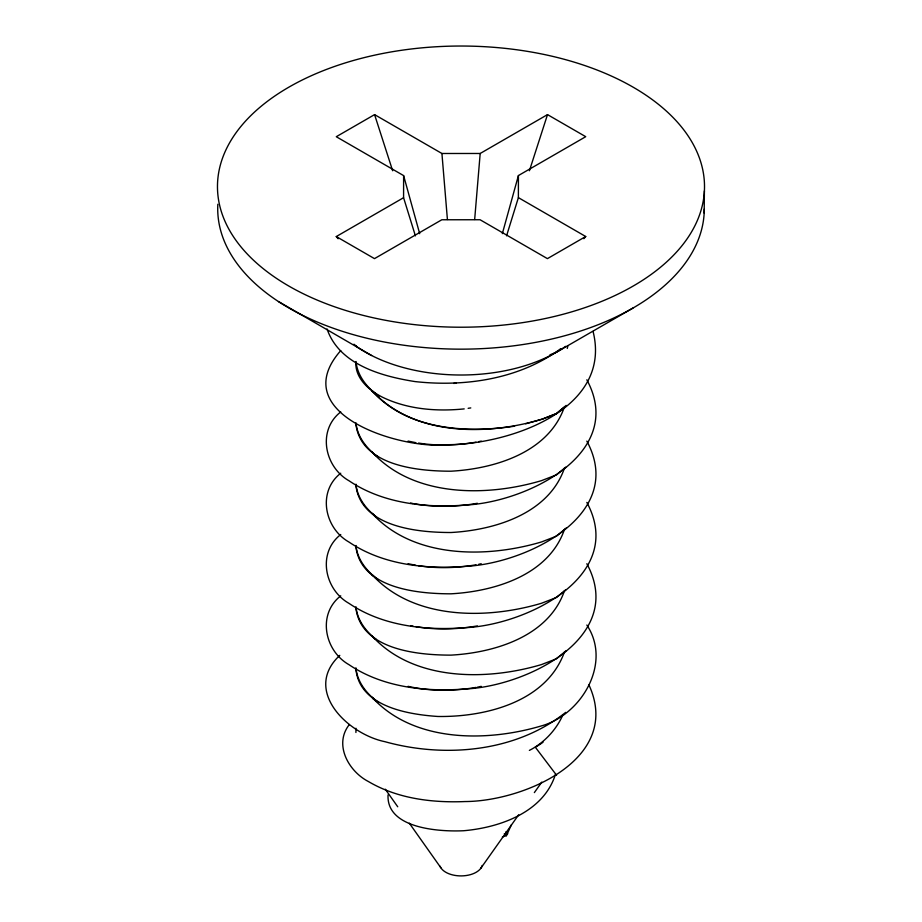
<?xml version="1.0" encoding="UTF-8"?>
<svg xmlns="http://www.w3.org/2000/svg" width="922" height="922" viewBox="0 0 922 922"><rect width="100%" height="100%" fill="white"/><g stroke="black" fill="none" stroke-linecap="round" stroke-linejoin="round"><path stroke-width="1.38" d="M415.407 235.859L403.582 197.7L403.617 175.606L336.276 136.721L374.574 114.616L441.926 153.49L480.189 153.478L547.507 114.616L585.735 136.686L518.418 175.549L502.34 233.646M506.57 235.813L518.383 197.631L518.418 175.549M704.166 213.143L704.396 190.9A243.523 140.593 0 0 0 345.715 62.777A243.523 140.593 0 0 0 332.877 306.185A243.523 140.593 0 0 0 704.408 190.9M474.669 219.482L480.189 153.478M388.047 794.879C386.214 828.843 439.978 831.875 463.662 830.734C499.793 827.599 543.623 812.282 555.459 774.307M567.272 348.435L567.883 345.692M511.433 824.706L506.455 835.678L502.352 836.969M529.401 170.766L547.507 114.616M564.506 406.683C548.901 452.402 494.768 468.779 450.996 471.2C417.585 471.211 360.594 465.817 355.834 423.578M564.506 467.984C548.901 513.715 494.768 530.081 450.996 532.513C417.585 532.524 360.594 527.119 355.834 484.891M564.506 529.297C548.901 575.028 494.768 591.394 450.996 593.814C417.585 593.837 360.594 588.432 355.834 546.193M564.506 590.61C548.901 636.33 494.768 652.695 450.996 655.127C417.585 655.139 360.594 649.745 355.834 607.506M564.506 651.912C546.723 701.792 485.687 717.178 437.95 716.475C407.593 714.446 358.762 706.367 355.834 668.231M562.017 716.774C555.159 731.077 543.484 743.167 529.366 750.404M349.38 724.508C333.51 744.446 348.551 771.288 368.408 781.533C397.359 798.625 431.992 802.924 465.08 801.552C523.8 801.322 623.134 758.91 588.858 684.758M480.685 868.443L518.671 814.771M534.357 792.597L541.79 782.098M373.594 699.452L371.992 697.205C413.367 742.74 486.701 742.198 541.606 725.845L542.528 725.591C582.139 713.697 611.931 662.711 586.841 625.047M583.868 238.706L585.724 236.516L518.383 197.631M339.792 655.346C302.174 690.463 347.997 734.108 384.843 741.668C444.853 758.345 515.928 752.122 565.693 712.372M340.748 350.602C284.644 414.324 401.854 450.086 448.138 444.692C508.495 444.323 612.715 410.036 593.065 331.413M340.748 411.915C317.064 430.263 324.475 466.901 349.023 480.777C382.78 503.527 425.411 508.08 465.114 505.072C525.01 502.594 626.983 454.2 586.841 379.806M340.748 473.217C317.064 491.576 324.475 528.214 349.023 542.09C382.78 564.84 425.411 569.393 465.114 566.385C525.01 563.907 626.983 515.502 586.841 441.119M340.748 534.53C317.064 552.877 324.475 589.515 349.023 603.391C382.78 626.153 425.411 630.706 465.114 627.686C525.01 625.208 626.983 576.815 586.841 502.421M340.748 595.843C317.064 614.19 324.475 650.828 349.023 664.704C382.78 687.455 425.411 692.007 465.114 688.999C525.01 686.521 626.983 638.116 586.841 563.734M566.154 405.403L556.565 413.517L542.528 419.049C487.116 435.795 413.966 436.521 371.992 390.663L373.906 392.53A104.958 60.598 0 0 0 375.807 394.097M566.154 528.018L556.565 536.131L541.606 541.917C486.701 558.271 413.367 558.813 371.992 513.277L373.917 515.156A105.269 60.771 0 0 0 375.715 516.746M566.154 650.644L556.565 658.746L541.606 664.532C486.701 680.885 413.367 681.439 371.992 635.892L373.917 637.77A105.269 60.771 0 0 0 375.715 639.372M560.83 348.597C519.616 379.138 465.114 387.136 415.05 381.581C381.581 376.314 339.204 364.639 327.056 328.947M562.962 408.112L556.565 413.517L542.528 419.049L525.678 423.809M565.693 467.143L556.565 474.818L541.606 480.604C486.701 496.97 413.367 497.511 371.992 451.964L373.917 453.843M565.693 589.757L556.565 597.444L541.606 603.23C486.701 619.584 413.367 620.126 371.992 574.579L373.917 576.457M338.132 238.752L336.265 236.562L403.582 197.7M585.724 236.516L547.426 258.633L480.074 219.747L441.811 219.77L374.493 258.633L336.265 236.562M632.988 308.04L556.554 352.169L549.915 354.843M478.645 441.684L481.226 441.108M478.645 564.31L481.226 563.722M477.354 687.213L481.226 686.348M514.58 426.183C466.025 433.409 406.567 429.975 371.992 390.663M468.146 408.308L470.785 407.916M476.04 442.168C457.082 445.43 437.558 446.11 418.519 443.067M477.354 503.285C456.62 506.962 435.253 507.469 414.485 503.781M476.04 564.794C457.082 568.044 437.558 568.724 418.519 565.693M477.354 625.9C457.07 629.472 436.164 630.118 415.834 626.603M476.04 687.409C453.612 691.246 430.32 691.488 408.089 686.325M453.636 383.414L456.275 383.218M464.204 408.895C436.463 411.673 407.34 409.391 381.996 396.979C368.881 390.213 355.177 378.366 355.834 362.265M415.834 442.675L408.089 441.096M415.834 565.29L408.089 563.711M410.613 502.997L413.137 503.585M410.613 625.612L413.137 626.199M278.467 301.552L371.589 355.5M353.967 344.217L356.653 346.465M504.265 833.845L506.455 835.678M505.625 832.036L507.722 833.834M556.565 775.229L535.336 747.212A105.12 60.691 0 0 0 543.046 742.233M385.292 789.197L397.728 806.773M409.322 823.185L440.82 867.717M374.574 114.616L392.657 170.766M403.617 175.606L419.683 233.692M441.926 153.49L447.412 219.494M355.927 728.242L355.927 732.494M377.951 702.138A105.166 60.714 0 0 1 374.954 699.798M374.067 699.049A105.166 60.714 0 0 1 355.973 668.058M482.194 865.458A21.448 12.389 0 0 1 461.668 875.9A21.448 12.389 0 0 1 440.059 866.219M376.775 701.412A105.004 60.622 0 0 1 373.906 699.083M565.67 346.349A135.165 78.036 0 0 1 355.235 345.566M704.293 209.075A243.293 140.467 0 0 1 456.816 349.138A243.293 140.467 0 0 1 217.834 204.246M378.942 396.276A105.12 60.691 0 0 1 356.019 361.505M375.969 639.303A105.166 60.725 0 0 1 355.984 606.803M376.695 578.832A105.269 60.771 0 0 1 374.747 577.287M377.951 579.523A105.166 60.725 0 0 1 375 577.218M374.067 576.434A105.166 60.725 0 0 1 355.984 545.49M375.969 516.689A105.166 60.725 0 0 1 355.984 484.188M376.695 456.206A105.269 60.771 0 0 1 374.747 454.661M377.951 456.897A105.166 60.725 0 0 1 375 454.604M374.067 453.82A105.166 60.725 0 0 1 355.984 422.875"/></g></svg>
